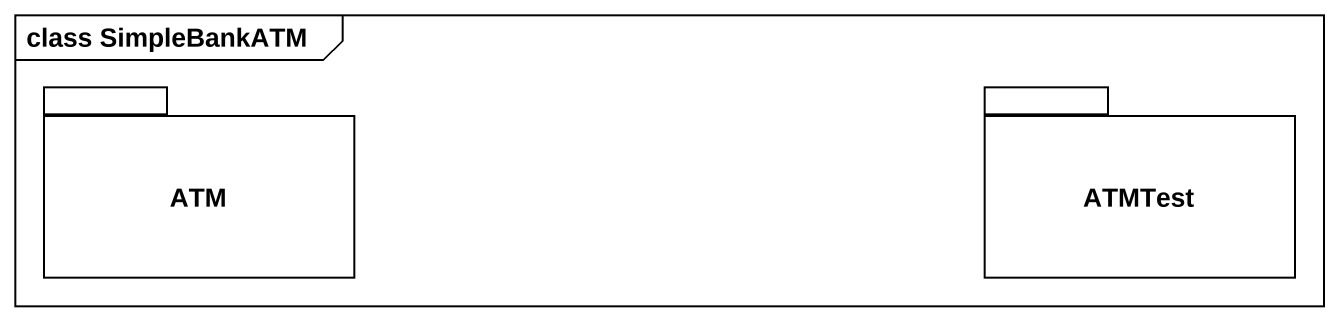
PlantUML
@startuml
mainframe class SimpleBankATM
package ATM {
}
package ATMTest {
}
@enduml
